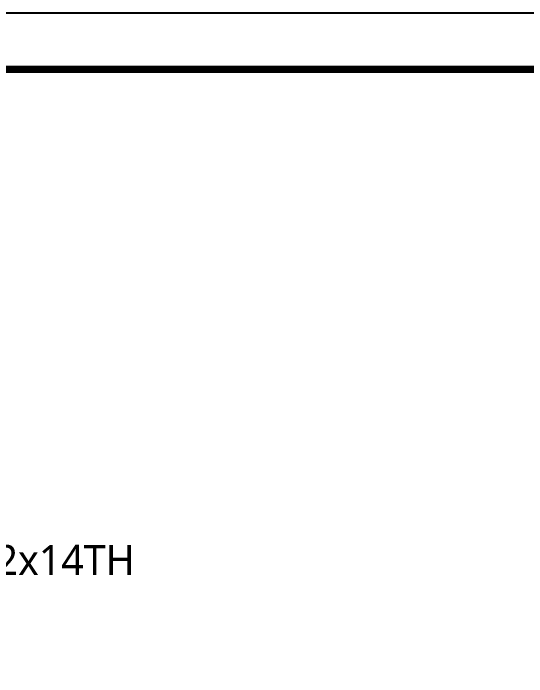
# Model space of a CAD drawing. Extents: x 16296677351 to 16296678444, y -37409617429 to -37409616628.
# Drawn here: x 16296678077.7 to 16296678248, y -37409616847.8 to -37409616627.6 of the extents above; entities that cross this region are included whole.
import ezdxf
from ezdxf import colors
from ezdxf.entities.mleader import LeaderData, LeaderLine
from ezdxf.math import Vec2, Vec3

# ---------------------------------------------------------------- set-up
doc = ezdxf.new("R2010")
doc.units = 0
doc.header["$LTSCALE"] = 10
doc.header["$MEASUREMENT"] = 0
doc.layers.get('0').update_dxf_attribs({"linetype": 'CONTINUOUS'})
doc.styles.add('Daelim Dimension', font='')
doc.styles.get('Daelim Dimension').set_extended_font_data('NanumGothic')

msp = doc.modelspace()

# ---------------------------------------------------------------- linework, layer by layer
at = {"ltscale": 0.5}
msp.add_lwpolyline([(16296677350.50988, -37409617428.95211), (16296678444.18988, -37409617428.95211), (16296678444.18988, -37409616627.59211), (16296677350.50988, -37409616627.59211)], close=True, dxfattribs=at)
at = {"color": 5, "linetype": 'ByBlock', "lineweight": 200, "const_width": 2.52}
msp.add_lwpolyline([(16296677368.096439, -37409617394.638588), (16296678426.496441, -37409617394.638588), (16296678426.496441, -37409616646.198593), (16296677368.096439, -37409616646.198593)], close=True, dxfattribs=at)

# ---------------------------------------------------------------- leaders
ml = msp.add_multileader_mtext('Standard')
ml.set_content('\\A1;G1/2x14TH', color=256, style='Daelim Dimension')
ml.set_leader_properties(color=5)
ml.build(insert=Vec2(0, 0))
ml.multileader.update_dxf_attribs({"text_right_attachment_type": 6, "dogleg_length": 0.36, "arrow_head_size": 0.18})
ctx = ml.context
ctx.base_point, ctx.char_height, ctx.arrow_head_size, ctx.landing_gap_size, ctx.plane_origin = Vec3(16296678050.017691, -37409616809.881233), 10, 0.18, 0.09, Vec3(16296678035.702681, -37409616816.094276)
ctx.right_attachment = 6
notes = []
notes.append((ctx, [(0, (1, 1, 0), (16296678049.65769, -37409616809.881233), (1, 0), 0.36, [(0, [(16296678027.538839, -37409616843.775833)], 0, [])])]))
ctx.mtext.insert, ctx.mtext.flow_direction = Vec3(16296678050.107691, -37409616804.044319), 5
for ctx, leaders in notes:
    for number, flags, end, landing, length, lines in leaders:
        leader = LeaderData()
        leader.index, (leader.has_last_leader_line, leader.has_dogleg_vector, leader.attachment_direction) = number, flags
        leader.last_leader_point, leader.dogleg_vector, leader.dogleg_length = Vec3(end), Vec3(landing), length
        for number, points, colour, breaks in lines:
            line = LeaderLine()
            line.index, line.vertices, line.color, line.breaks = number, Vec3.list(points), colors.encode_raw_color(colour), breaks
            leader.lines.append(line)
        ctx.leaders.append(leader)

doc.saveas('drawing.dxf')
